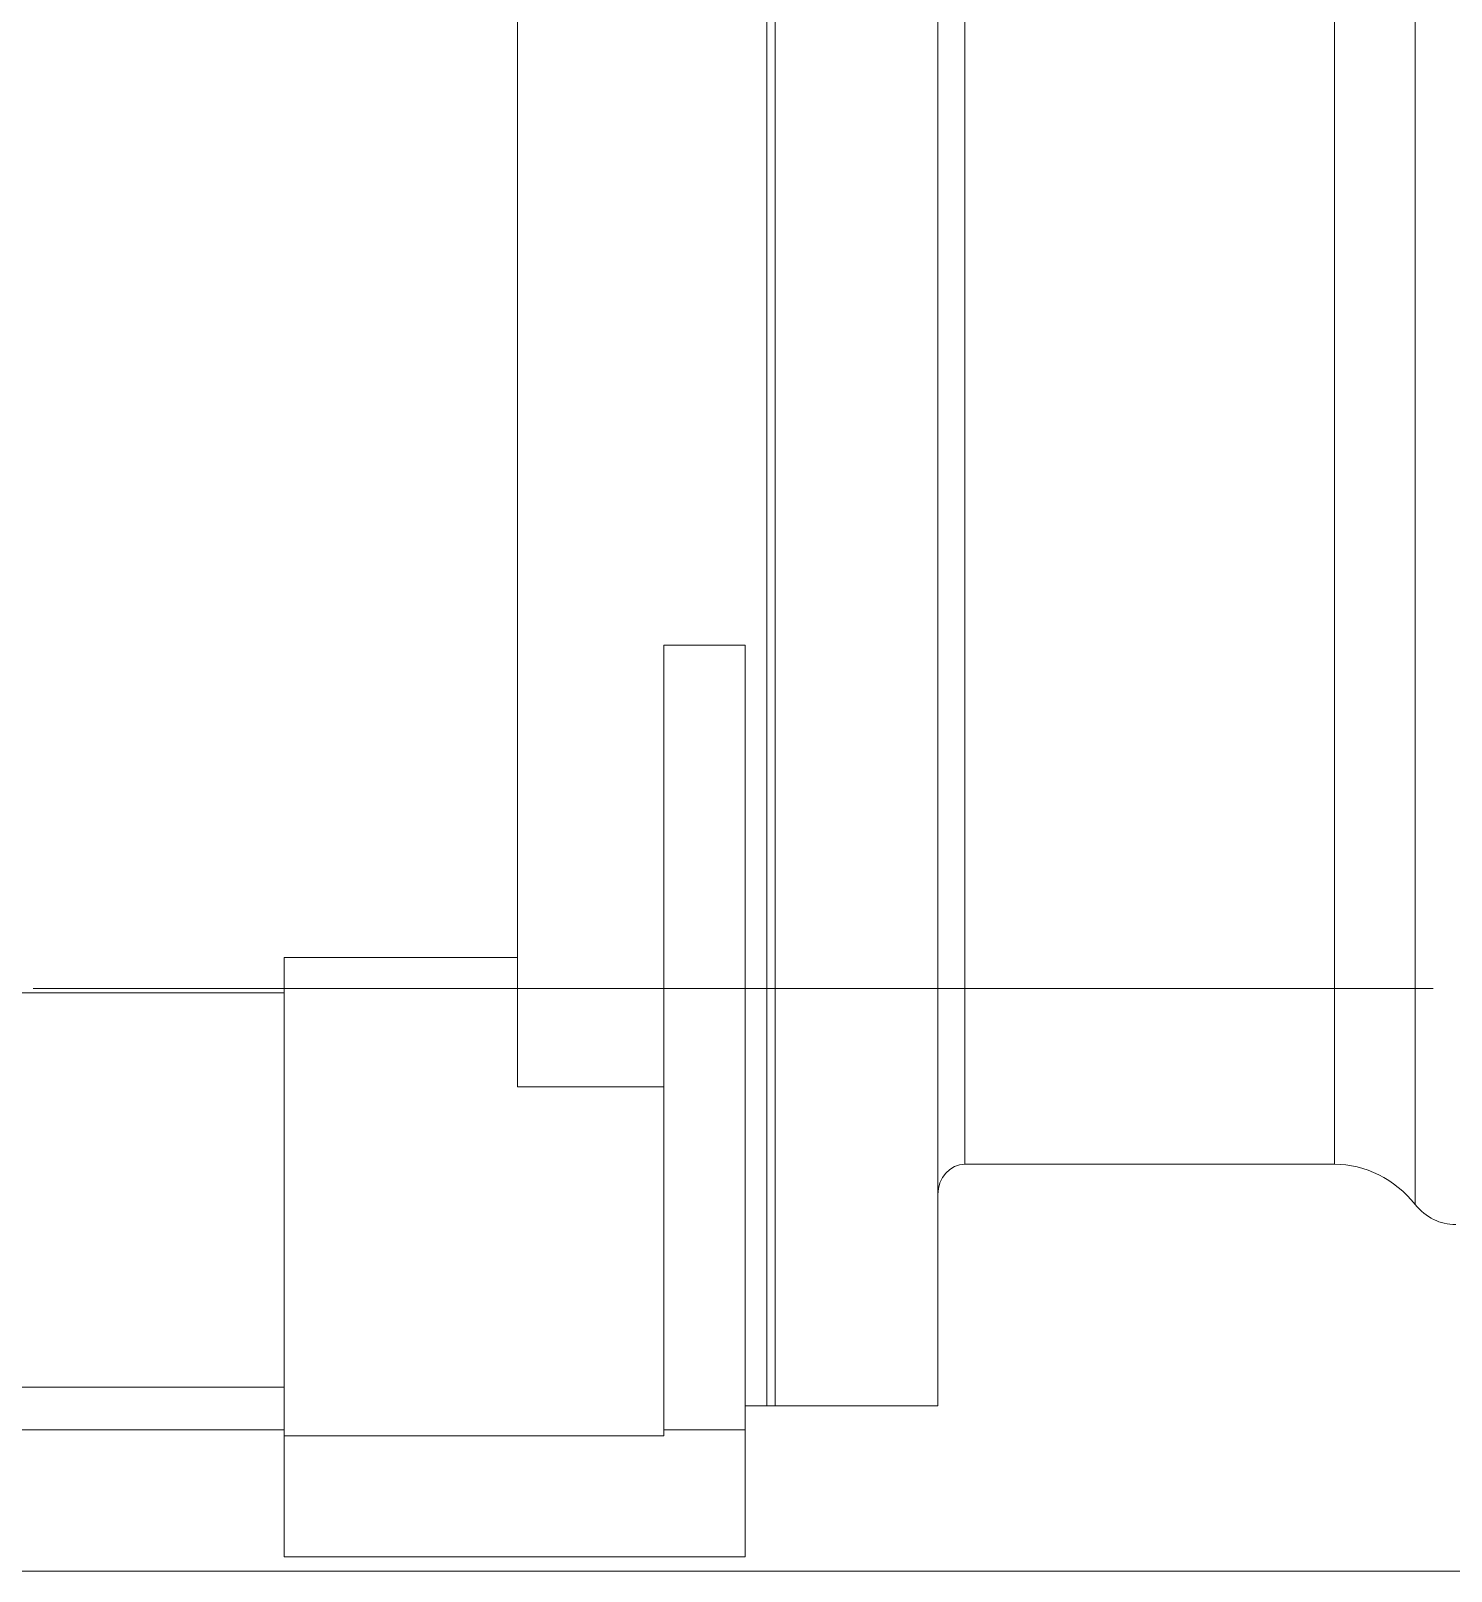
# Model space of a CAD drawing. Extents: x -345393 to -54719, y 203828 to 476815.
# Drawn here: x -321255.6 to -320993.7, y 229567.5 to 229851.5 of the extents above; entities that cross this region are included whole.
import ezdxf

# ---------------------------------------------------------------- set-up
doc = ezdxf.new("R2010")
doc.units = 0
doc.header["$LTSCALE"] = 1000
doc.header["$MEASUREMENT"] = 0
doc.layers.get('0').update_dxf_attribs({"color": 252, "linetype": 'CONTINUOUS'})
doc.layers.add('暖通-水-设备', color=3, linetype='CONTINUOUS', lineweight=20)

# ---------------------------------------------------------------- blocks, each defined once
blk = doc.blocks.new('A$C759C1080')
at = {"color": 95}
for p, q in [((1559.14, -918.58), (1559.14, -461.63)), ((1605.14, -971.43), (1605.14, -461.43)), ((1606.64, -971.43), (1606.64, -461.43)), ((1636.64, -971.43), (1636.64, -461.43)), ((1724.69, -938.1), (1724.69, -496.88)), ((1641.64, -931.43), (1641.64, -501.43)), ((1709.78, -931.43), (1709.78, -502.49)), ((1586.14, -976.43), (1586.14, -845.45)), ((1586.14, -845.45), (1601.14, -845.45)), ((1601.14, -996.43), (1601.14, -845.45)), ((1516.14, -996.43), (1516.14, -897.16)), ((1516.14, -897.16), (1559.14, -897.16)), ((1443.93, -903.02), (1516.14, -903.02)), ((1559.14, -918.58), (1586.14, -918.58)), ((1641.64, -931.43), (1709.78, -931.43)), ((1422.22, -968.36), (1516.14, -968.36)), ((1601.14, -971.43), (1636.64, -971.43)), ((1410.75, -975.43), (1516.14, -975.43)), ((1586.14, -976.43), (1516.14, -976.43)), ((1601.14, -975.43), (1586.14, -975.43)), ((1516.14, -996.43), (1601.14, -996.43))]:
    blk.add_line(p, q, dxfattribs=at)
for centre, radius, start, end in [((1641.64, -936.43), 5, 90, 180), ((1709.78, -951.43), 20, 41.8103, 90), ((1732.14, -931.43), 10, 221.8103, 270)]:
    blk.add_arc(centre, radius, start, end, dxfattribs=at)
blk = doc.blocks.new('PSRHH3602-LM1')
at = {"color": 95}
for p, q in [((-832.05, 1170.5), (-573.88, 1170.5)), ((-1603, 1074), (782.34, 1074))]:
    blk.add_line(p, q, dxfattribs=at)
blk.add_blockref('A$C759C1080', (-2301.89, 2072.83), dxfattribs=at)

msp = doc.modelspace()

# ---------------------------------------------------------------- block references
at = {"layer": '暖通-水-设备', "yscale": 1.112820512818871}
msp.add_blockref('PSRHH3602-LM1', (-320423.07647, 228372.36292), dxfattribs=at)

doc.saveas('drawing.dxf')
